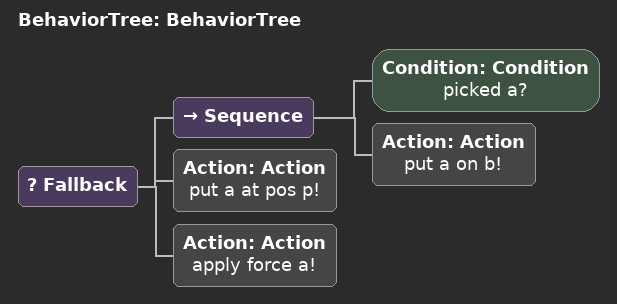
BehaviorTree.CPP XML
<?xml version="1.0"?>
<root main_tree_to_execute="BehaviorTree">
<BehaviorTree ID="BehaviorTree">
<Fallback><Sequence><Condition ID='Condition' name='picked a?'/><Action ID='Action' name='put a on b!'/></Sequence><Action ID='Action' name='put a at pos p!'/><Action ID='Action' name='apply force a!'/></Fallback>
</BehaviorTree>
</root>
